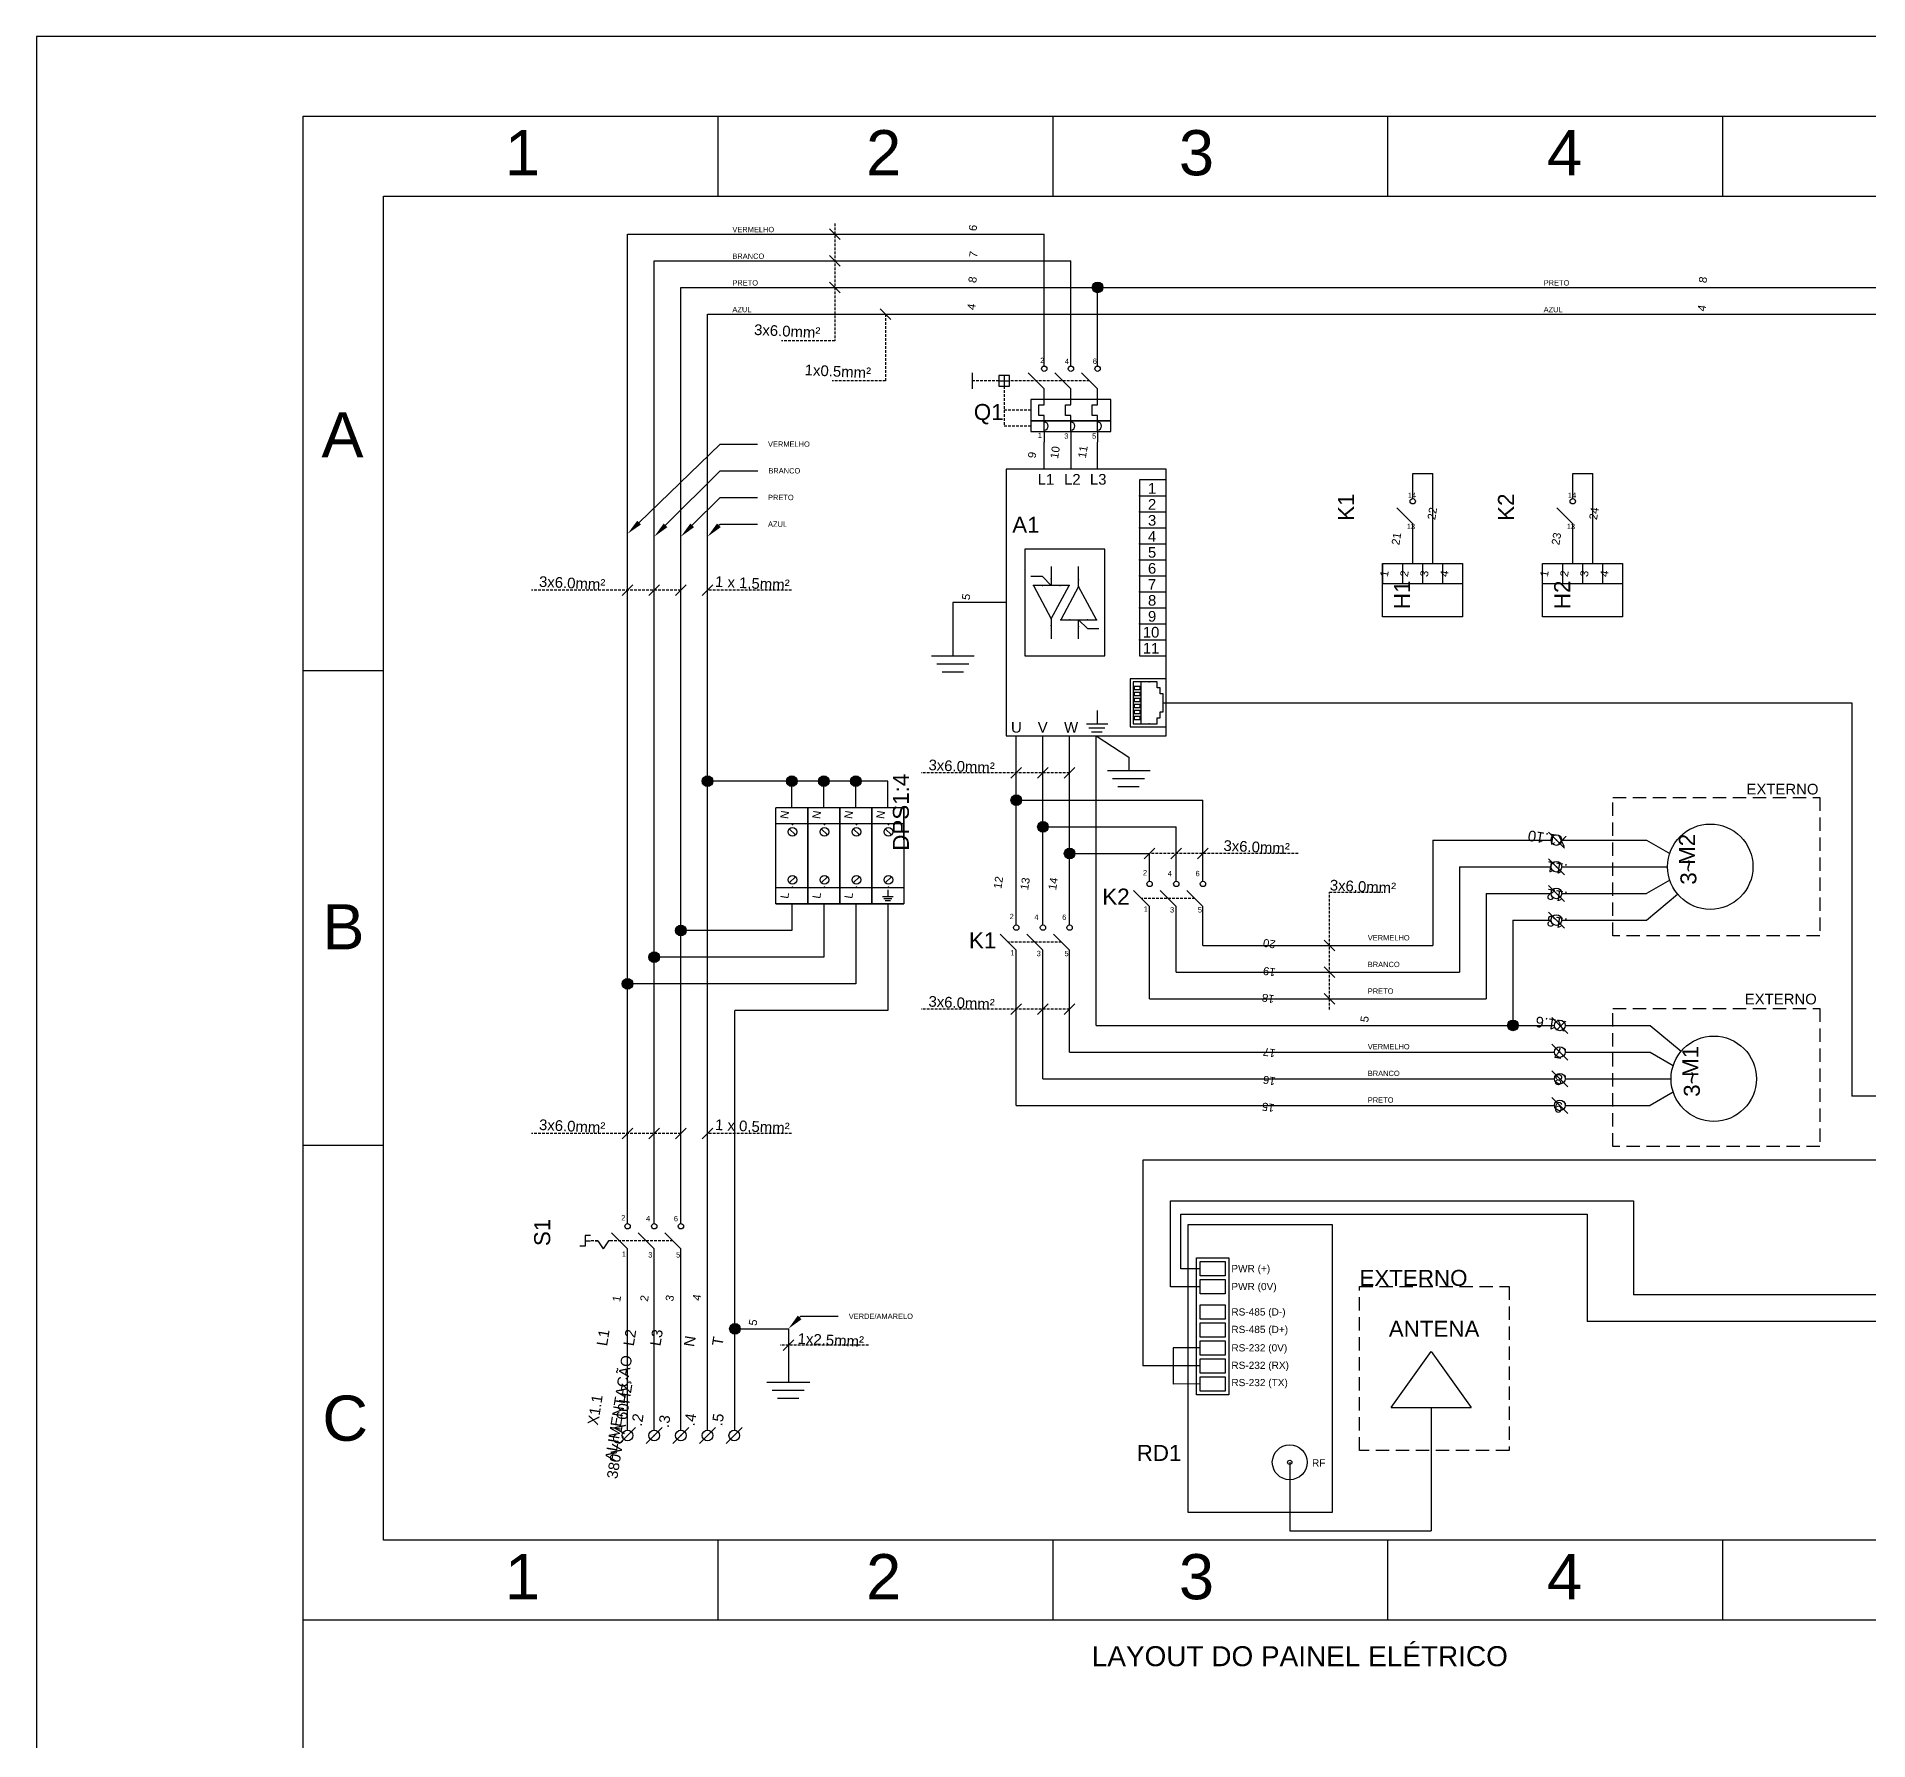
# Model space of a CAD drawing. Header units: millimetres. Extents: x 100 to 940, y 51 to 694.
# Drawn here: x 100 to 443.4, y 374.5 to 693.9 of the extents above; entities that cross this region are included whole.
import ezdxf
from ezdxf import colors
from ezdxf.entities.mleader import LeaderData, LeaderLine
from ezdxf.enums import TextEntityAlignment as Align
from ezdxf.math import Vec2, Vec3

# ---------------------------------------------------------------- set-up
doc = ezdxf.new("R2010")
doc.units = ezdxf.units.MM
doc.linetypes.add('DASHED', pattern=[0.75, 0.5, -0.25])
doc.styles.add('Annotative', font='arial.ttf')
doc.styles.add('Notes', font='arial.ttf', dxfattribs={"height": 3})

msp = doc.modelspace()

# ---------------------------------------------------------------- hatches: boundary and pattern name
for points in [[(299.91, 646.92, 1), (297.91, 646.92, 1)], [(226.79, 554.34, 1), (224.79, 554.34, 1)], [(242.59, 554.34, 1), (240.59, 554.34, 1)], [(248.59, 554.34, 1), (246.59, 554.34, 1)], [(254.59, 554.34, 1), (252.59, 554.34, 1)], [(284.67, 550.78, 1), (282.67, 550.78, 1)], [(289.67, 545.78, 1), (287.67, 545.78, 1)], [(294.67, 540.78, 1), (292.67, 540.78, 1)], [(221.79, 526.34, 1), (219.79, 526.34, 1)], [(216.79, 521.34, 1), (214.79, 521.34, 1)], [(211.79, 516.34, 1), (209.79, 516.34, 1)], [(377.79, 508.54, 1), (375.79, 508.54, 1)], [(231.93, 451.65, 1), (229.93, 451.65, 1)]]:
    msp.add_hatch(color=256).paths.add_polyline_path(points)

# ---------------------------------------------------------------- linework, layer by layer
for p, q in [((227.78, 664), (227.78, 679)), ((290.56, 664), (290.56, 679)), ((353.33, 664), (353.33, 679)), ((416.11, 664), (416.11, 679)), ((210.79, 601.2), (210.79, 656.92)), ((210.79, 656.92), (288.91, 656.92)), ((248.62, 657.92), (250.62, 655.92)), ((288.91, 634.17), (288.91, 656.92)), ((248.62, 652.92), (250.62, 650.92)), ((215.79, 601.2), (215.79, 651.92)), ((215.79, 651.92), (293.91, 651.92)), ((293.91, 634.17), (293.91, 651.92)), ((220.79, 601.2), (220.79, 646.92)), ((220.79, 646.92), (436.52, 646.92)), ((248.62, 647.92), (250.62, 645.92)), ((298.91, 634.17), (298.91, 646.92)), ((436.52, 646.92), (539.51, 646.92)), ((258.12, 642.92), (260.12, 640.92)), ((225.79, 432.64), (225.79, 641.92)), ((225.79, 641.92), (436.52, 641.92)), ((436.52, 641.92), (544.51, 641.92)), ((288.91, 632.17), (288.91, 634.17)), ((293.91, 632.17), (293.91, 634.17)), ((298.91, 632.17), (298.91, 634.17)), ((275.41, 630.92), (275.41, 627.92)), ((280.41, 629.42), (282.41, 629.42)), ((281.41, 630.42), (281.41, 628.42)), ((288.91, 627.92), (285.91, 630.92)), ((293.91, 627.92), (290.91, 630.92)), ((298.91, 627.92), (295.91, 630.92)), ((288.91, 625.92), (288.91, 627.92)), ((288.91, 624.91), (288.91, 625.92)), ((293.91, 625.92), (293.91, 627.92)), ((293.91, 624.92), (293.91, 625.92)), ((298.91, 625.92), (298.91, 627.92)), ((298.91, 624.92), (298.91, 625.92)), ((287.91, 622.92), (287.91, 624.92)), ((287.91, 624.92), (288.91, 624.91)), ((288.91, 622.92), (287.91, 622.92)), ((288.91, 621.92), (288.91, 622.92)), ((288.91, 619.92), (288.91, 621.92)), ((292.91, 622.92), (292.91, 624.92)), ((292.91, 624.92), (293.91, 624.92)), ((293.91, 622.92), (292.91, 622.92)), ((293.91, 621.92), (293.91, 622.92)), ((293.91, 619.92), (293.91, 621.92)), ((297.91, 622.92), (297.91, 624.92)), ((297.91, 624.92), (298.91, 624.92)), ((298.91, 622.92), (297.91, 622.92)), ((298.91, 621.92), (298.91, 622.92)), ((298.91, 619.92), (298.91, 621.92)), ((288.91, 619.92), (288.91, 617.92)), ((293.91, 619.92), (293.91, 617.92)), ((298.91, 619.92), (298.91, 617.92)), ((288.91, 612.92), (288.91, 617.92)), ((293.91, 617.92), (293.91, 612.92)), ((298.91, 612.92), (298.91, 617.92)), ((358, 612.01), (361.75, 612.01)), ((358, 607.32), (358, 612.01)), ((361.75, 595.17), (361.75, 612.01)), ((388, 607.32), (388, 612.01)), ((388, 612.01), (391.75, 612.01)), ((391.75, 595.17), (391.75, 612.01)), ((311.79, 610.82), (306.79, 610.82)), ((306.79, 610.82), (306.79, 577.82)), ((306.79, 607.82), (311.79, 607.82)), ((306.79, 604.82), (311.79, 604.82)), ((358, 602.57), (355, 605.57)), ((388, 602.57), (385, 605.57)), ((210.79, 471.38), (210.79, 601.2)), ((215.79, 471.38), (215.79, 601.2)), ((220.79, 471.38), (220.79, 601.2)), ((306.79, 601.82), (311.79, 601.82)), ((358, 595.17), (358, 602.57)), ((388, 595.17), (388, 602.57)), ((306.79, 598.82), (311.79, 598.82)), ((290.23, 594.61), (290.23, 591.02)), ((295.36, 590.86), (295.36, 594.61)), ((306.79, 595.82), (311.79, 595.82)), ((352.31, 595.17), (352.31, 591.42)), ((356.06, 595.17), (356.06, 591.42)), ((359.81, 595.17), (359.81, 591.42)), ((363.56, 595.17), (363.56, 591.42)), ((367.31, 595.17), (367.31, 591.42)), ((386.06, 595.17), (386.06, 591.42)), ((389.81, 595.17), (389.81, 591.42)), ((393.56, 595.17), (393.56, 591.42)), ((211.79, 591.14), (209.79, 589.14)), ((216.79, 591.14), (214.79, 589.14)), ((221.79, 591.14), (219.79, 589.14)), ((226.79, 591.14), (224.79, 589.14)), ((288.57, 592.69), (286.42, 592.69)), ((293.56, 591.02), (286.9, 591.02)), ((286.9, 591.02), (290.23, 584.77)), ((290.23, 591.02), (288.57, 592.69)), ((290.23, 584.77), (293.56, 591.02)), ((295.36, 590.86), (292.02, 584.61)), ((298.69, 584.61), (295.36, 590.86)), ((306.79, 592.82), (311.79, 592.82)), ((352.31, 591.42), (367.31, 591.42)), ((382.31, 591.42), (397.31, 591.42)), ((281.79, 587.82), (271.79, 587.82)), ((271.79, 587.82), (271.79, 577.82)), ((306.79, 589.82), (311.79, 589.82)), ((290.23, 584.77), (290.23, 581.02)), ((292.02, 584.61), (298.69, 584.61)), ((295.36, 581.02), (295.36, 584.61)), ((295.36, 584.61), (297.02, 582.94)), ((306.79, 586.82), (311.79, 586.82)), ((306.79, 583.82), (311.79, 583.82)), ((297.02, 582.94), (299.16, 582.94)), ((306.79, 580.82), (311.79, 580.82)), ((267.79, 577.82), (275.79, 577.82)), ((306.79, 577.82), (311.79, 577.82)), ((165, 575), (150, 575)), ((268.74, 576.32), (274.74, 576.32)), ((269.75, 574.82), (273.75, 574.82)), ((310.1, 572.94), (305.6, 572.94)), ((305.6, 572.94), (305.6, 565.07)), ((307.1, 565.07), (307.1, 572.94)), ((310.1, 571.82), (310.1, 572.94)), ((310.67, 571.82), (310.1, 571.82)), ((310.67, 570.69), (310.67, 571.82)), ((311.23, 570.69), (310.67, 570.69)), ((311.23, 567.32), (311.23, 570.69)), ((298.81, 567.56), (298.81, 565.06)), ((310.67, 566.19), (310.67, 567.32)), ((310.67, 567.32), (311.23, 567.32)), ((296.81, 565.06), (300.81, 565.06)), ((297.28, 564.32), (300.28, 564.32)), ((297.79, 563.57), (299.79, 563.57)), ((305.6, 565.07), (310.1, 565.07)), ((310.1, 565.07), (310.1, 566.19)), ((310.1, 566.19), (310.67, 566.19)), ((283.67, 527.37), (283.67, 562.82)), ((288.67, 527.37), (288.67, 562.82)), ((293.67, 527.37), (293.67, 562.82)), ((298.67, 508.54), (298.67, 562.82)), ((298.67, 562.82), (304.74, 558.82)), ((284.67, 556.9), (282.67, 554.9)), ((289.67, 556.9), (287.67, 554.9)), ((294.67, 556.9), (292.67, 554.9)), ((304.74, 558.82), (304.74, 556.32)), ((259.59, 554.34), (225.79, 554.34)), ((241.59, 549.34), (241.59, 554.34)), ((247.59, 549.34), (247.59, 554.34)), ((253.59, 549.34), (253.59, 554.34)), ((259.59, 549.34), (259.59, 554.34)), ((300.74, 556.32), (308.74, 556.32)), ((301.69, 554.82), (307.69, 554.82)), ((302.7, 553.32), (306.7, 553.32)), ((283.67, 550.78), (318.67, 550.78)), ((318.67, 535.57), (318.67, 550.78)), ((238.59, 531.34), (238.59, 549.34)), ((244.59, 549.34), (238.59, 549.34)), ((244.59, 546.34), (238.59, 546.34)), ((244.59, 549.34), (244.59, 531.34)), ((244.59, 543.34), (244.59, 549.34)), ((244.59, 531.34), (244.59, 549.34)), ((250.59, 549.34), (244.59, 549.34)), ((250.59, 546.34), (244.59, 546.34)), ((250.59, 549.34), (250.59, 531.34)), ((250.59, 543.34), (250.59, 549.34)), ((250.59, 531.34), (250.59, 549.34)), ((256.59, 549.34), (250.59, 549.34)), ((256.59, 546.34), (250.59, 546.34)), ((256.59, 549.34), (256.59, 531.34)), ((256.59, 543.34), (256.59, 549.34)), ((256.59, 531.34), (256.59, 549.34)), ((262.59, 549.34), (256.59, 549.34)), ((262.59, 546.34), (256.59, 546.34)), ((262.59, 549.34), (262.59, 531.34)), ((262.59, 543.34), (262.59, 549.34)), ((242.27, 544.27), (241.11, 545.42)), ((248.27, 544.27), (247.11, 545.42)), ((254.27, 544.27), (253.11, 545.42)), ((260.27, 544.27), (259.11, 545.42)), ((288.67, 545.78), (313.67, 545.78)), ((313.67, 535.57), (313.67, 545.78)), ((361.79, 543.3), (383.92, 543.3)), ((361.79, 543.3), (361.79, 523.54)), ((386.42, 541.8), (383.42, 544.8)), ((385.92, 543.3), (401.85, 543.3)), ((401.85, 543.3), (406.18, 540.8)), ((293.67, 540.78), (308.67, 540.78)), ((309.67, 541.78), (307.67, 539.78)), ((308.67, 535.57), (308.67, 540.78)), ((314.67, 541.78), (312.67, 539.78)), ((319.67, 541.78), (317.67, 539.78)), ((386.42, 536.8), (383.42, 539.8)), ((242.27, 536.42), (241.11, 535.27)), ((248.27, 536.42), (247.11, 535.27)), ((254.27, 536.42), (253.11, 535.27)), ((260.27, 536.42), (259.11, 535.27)), ((366.79, 538.3), (383.92, 538.3)), ((366.79, 538.3), (366.79, 518.54)), ((385.92, 538.3), (405.78, 538.3)), ((406.18, 535.8), (401.85, 533.3)), ((244.59, 534.34), (238.59, 534.34)), ((250.59, 534.34), (244.59, 534.34)), ((256.59, 534.34), (250.59, 534.34)), ((262.59, 534.34), (256.59, 534.34)), ((258.59, 532.72), (260.59, 532.72)), ((258.83, 532.34), (260.33, 532.34)), ((259.59, 533.97), (259.59, 532.72)), ((308.67, 530.82), (305.67, 533.82)), ((313.67, 530.82), (310.67, 533.82)), ((318.67, 530.82), (315.67, 533.82)), ((371.79, 533.3), (383.92, 533.3)), ((371.79, 533.3), (371.79, 513.54)), ((386.42, 531.8), (383.42, 534.8)), ((385.92, 533.3), (401.85, 533.3)), ((401.85, 528.3), (407.65, 533.17)), ((238.59, 531.34), (244.59, 531.34)), ((244.59, 531.34), (238.59, 531.34)), ((241.59, 531.34), (241.59, 526.34)), ((244.59, 531.34), (250.59, 531.34)), ((250.59, 531.34), (244.59, 531.34)), ((247.59, 531.34), (247.59, 521.34)), ((250.59, 531.34), (256.59, 531.34)), ((256.59, 531.34), (250.59, 531.34)), ((253.59, 531.34), (253.59, 516.34)), ((256.59, 531.34), (262.59, 531.34)), ((262.59, 531.34), (256.59, 531.34)), ((259.08, 531.97), (260.08, 531.97)), ((259.59, 531.34), (259.59, 511.34)), ((308.67, 513.54), (308.67, 530.82)), ((313.67, 518.54), (313.67, 530.82)), ((318.67, 523.54), (318.67, 530.82)), ((386.42, 526.8), (383.42, 529.8)), ((241.59, 526.34), (220.79, 526.34)), ((283.67, 522.62), (280.67, 525.62)), ((288.67, 522.62), (285.67, 525.62)), ((293.67, 522.62), (290.67, 525.62)), ((376.79, 528.3), (376.79, 508.54)), ((376.79, 528.3), (383.92, 528.3)), ((385.92, 528.3), (401.85, 528.3)), ((283.67, 493.54), (283.67, 522.62)), ((288.67, 498.54), (288.67, 522.62)), ((293.67, 503.54), (293.67, 522.62)), ((318.67, 523.54), (361.79, 523.54)), ((343.41, 522.54), (341.41, 524.54)), ((247.59, 521.34), (215.79, 521.34)), ((343.41, 517.54), (341.41, 519.54)), ((253.59, 516.34), (210.79, 516.34)), ((313.67, 518.54), (366.79, 518.54)), ((284.67, 512.56), (282.67, 510.56)), ((289.67, 512.56), (287.67, 510.56)), ((294.67, 512.56), (292.67, 510.56)), ((308.67, 513.54), (371.79, 513.54)), ((343.41, 512.54), (341.41, 514.54)), ((259.59, 511.34), (230.93, 511.34)), ((230.93, 451.65), (230.93, 511.34)), ((298.67, 508.54), (384.57, 508.54)), ((387.07, 507.04), (384.07, 510.04)), ((386.57, 508.54), (402.5, 508.54)), ((402.5, 508.54), (408.3, 503.68)), ((387.07, 502.04), (384.07, 505.04)), ((293.67, 503.54), (384.57, 503.54)), ((386.57, 503.54), (402.5, 503.54)), ((402.5, 503.54), (406.83, 501.04)), ((288.67, 498.54), (384.57, 498.54)), ((387.07, 497.04), (384.07, 500.04)), ((386.57, 498.54), (406.43, 498.54)), ((387.07, 492.04), (384.07, 495.04)), ((406.83, 496.04), (402.5, 493.54)), ((283.67, 493.54), (384.57, 493.54)), ((386.57, 493.54), (402.5, 493.54)), ((211.79, 489.3), (209.79, 487.3)), ((216.79, 489.3), (214.79, 487.3)), ((221.79, 489.3), (219.79, 487.3)), ((226.79, 489.3), (224.79, 487.3)), ((165, 486), (150, 486)), ((210.79, 471.38), (210.79, 474.62)), ((215.79, 471.38), (215.79, 474.87)), ((220.79, 471.38), (220.79, 474.87)), ((202.81, 467.13), (201.81, 467.13)), ((203.81, 469.13), (202.81, 469.13)), ((202.81, 469.13), (202.81, 467.13)), ((202.81, 468.13), (203.81, 468.13)), ((204.71, 468.13), (205.21, 468.13)), ((205.21, 468.13), (206.21, 466.63)), ((207.21, 468.13), (206.21, 466.63)), ((207.71, 468.13), (207.21, 468.13)), ((210.79, 466.63), (207.79, 469.63)), ((215.79, 466.63), (212.79, 469.63)), ((220.79, 466.63), (217.79, 469.63)), ((210.79, 432.64), (210.79, 466.63)), ((210.79, 464.63), (210.79, 466.63)), ((215.79, 432.64), (215.79, 466.63)), ((215.79, 464.63), (215.79, 466.63)), ((220.79, 432.64), (220.79, 466.63)), ((220.79, 464.63), (220.79, 466.63)), ((601.41, 458.01), (399.38, 458.01)), ((230.93, 432.65), (230.93, 451.65)), ((230.93, 451.65), (240.93, 451.65)), ((240.93, 451.65), (240.93, 441.65)), ((551.36, 453.01), (390.72, 453.01)), ((241.93, 449.6), (239.93, 447.6)), ((313.11, 448.07), (313.11, 441.3)), ((318.11, 448.07), (313.11, 448.07)), ((353.95, 436.89), (361.45, 447.39)), ((361.45, 447.39), (368.95, 436.89)), ((313.11, 444.7), (307.4, 444.7)), ((318.11, 444.7), (313.11, 444.7)), ((236.93, 441.65), (244.93, 441.65)), ((237.88, 440.15), (243.88, 440.15)), ((318.11, 441.32), (313.11, 441.3)), ((238.89, 438.65), (242.89, 438.65)), ((353.95, 436.89), (368.95, 436.89)), ((209.29, 430.14), (212.29, 433.14)), ((214.29, 430.14), (217.29, 433.14)), ((219.29, 430.14), (222.29, 433.14)), ((224.29, 430.14), (227.29, 433.14)), ((229.29, 430.14), (232.29, 433.14)), ((730, 412), (165, 412)), ((227.78, 397), (227.78, 412)), ((290.56, 397), (290.56, 412)), ((353.33, 397), (353.33, 412)), ((416.11, 397), (416.11, 412)), ((165, 397), (150, 397))]:
    msp.add_line(p, q)
at = {"linetype": 'DASHED'}
for p, q in [((249.62, 658.92), (249.62, 636.92)), ((259.12, 641.92), (259.12, 629.38)), ((249.62, 636.92), (239.62, 636.92)), ((259.12, 629.38), (249.12, 629.38)), ((280.41, 629.42), (275.41, 629.42)), ((297.41, 629.42), (282.41, 629.42)), ((281.41, 628.42), (281.41, 620.92)), ((286.41, 623.92), (281.41, 623.92)), ((286.41, 620.92), (281.41, 620.92)), ((220.79, 590.14), (192.78, 590.14)), ((241.51, 590.14), (225.79, 590.14)), ((293.67, 555.9), (265.82, 555.9)), ((336.51, 540.78), (308.67, 540.78)), ((317.17, 532.32), (307.17, 532.32)), ((342.41, 511.54), (342.41, 533.54)), ((342.41, 533.54), (352.41, 533.54)), ((292.17, 524.12), (282.17, 524.12)), ((293.67, 511.56), (265.82, 511.56)), ((220.79, 488.3), (192.78, 488.3)), ((241.51, 488.3), (225.79, 488.3)), ((205.21, 468.13), (203.81, 468.13)), ((219.29, 468.13), (207.21, 468.13)), ((255.93, 448.6), (239.42, 448.6))]:
    msp.add_line(p, q, dxfattribs=at)
at = {"lineweight": 30}
for p, q in [((311.23, 569), (440.32, 569)), ((440.32, 569), (440.32, 495.26)), ((478.61, 495.26), (440.32, 495.26)), ((478.61, 483.26), (307.4, 483.26)), ((307.4, 483.26), (307.4, 444.7)), ((312.61, 459.55), (312.61, 475.63)), ((312.61, 475.63), (399.38, 475.63)), ((399.38, 475.63), (399.38, 458.01)), ((314.54, 462.92), (314.54, 473.17)), ((314.54, 473.17), (390.72, 473.17)), ((390.72, 473.17), (390.72, 453.01)), ((318.11, 462.92), (314.54, 462.92)), ((318.11, 459.55), (312.61, 459.55)), ((361.45, 436.89), (361.45, 413.8)), ((334.93, 426.62), (334.93, 413.8)), ((334.93, 413.8), (361.45, 413.8))]:
    msp.add_line(p, q, dxfattribs=at)
for points in [[(100, 100), (940, 100), (940, 693.94), (100, 693.94)], [(150, 679), (925, 679), (925, 115), (150, 115)], [(280.41, 628.42), (282.41, 628.42), (282.41, 630.42), (280.41, 630.42)], [(286.41, 621.92), (301.41, 621.92), (301.41, 625.92), (286.41, 625.92)], [(286.41, 619.92), (301.41, 619.92), (301.41, 621.92), (286.41, 621.92)], [(281.79, 562.82), (311.79, 562.82), (311.79, 612.82), (281.79, 612.82)], [(285.29, 577.82), (300.29, 577.82), (300.29, 597.82), (285.29, 597.82)], [(352.31, 595.17), (367.31, 595.17), (367.31, 585.17), (352.31, 585.17)], [(382.31, 595.17), (397.31, 595.17), (397.31, 585.17), (382.31, 585.17)], [(311.79, 564.5), (311.79, 573.5), (305.04, 573.5), (305.04, 564.5)], [(306.89, 571.53), (306.89, 572.1), (305.77, 572.1), (305.77, 571.53)], [(306.89, 570.41), (306.89, 570.97), (305.77, 570.97), (305.77, 570.41)], [(306.89, 570.41), (306.89, 570.97), (305.77, 570.97), (305.77, 570.41)], [(306.89, 569.28), (306.89, 569.85), (305.77, 569.85), (305.77, 569.28)], [(306.89, 569.28), (306.89, 569.85), (305.77, 569.85), (305.77, 569.28)], [(306.89, 569.28), (306.89, 569.85), (305.77, 569.85), (305.77, 569.28)], [(306.89, 568.16), (306.89, 568.72), (305.77, 568.72), (305.77, 568.16)], [(306.89, 568.16), (306.89, 568.72), (305.77, 568.72), (305.77, 568.16)], [(306.89, 568.16), (306.89, 568.72), (305.77, 568.72), (305.77, 568.16)], [(306.89, 568.16), (306.89, 568.72), (305.77, 568.72), (305.77, 568.16)], [(306.89, 567.03), (306.89, 567.6), (305.77, 567.6), (305.77, 567.03)], [(306.89, 567.03), (306.89, 567.6), (305.77, 567.6), (305.77, 567.03)], [(306.89, 567.03), (306.89, 567.6), (305.77, 567.6), (305.77, 567.03)], [(306.89, 565.91), (306.89, 566.47), (305.77, 566.47), (305.77, 565.91)], [(306.89, 565.91), (306.89, 566.47), (305.77, 566.47), (305.77, 565.91)], [(315.89, 471.22), (342.89, 471.22), (342.89, 417.22), (315.89, 417.22)], [(317.44, 439.3), (317.44, 464.95), (323.51, 464.95), (323.51, 439.3)], [(318.11, 461.57), (318.11, 464.27), (322.84, 464.27), (322.84, 461.57)], [(318.11, 458.2), (318.11, 460.9), (322.84, 460.9), (322.84, 458.2)], [(318.11, 453.47), (318.11, 456.17), (322.84, 456.17), (322.84, 453.47)], [(318.11, 450.1), (318.11, 452.8), (322.84, 452.8), (322.84, 450.1)], [(318.11, 446.72), (318.11, 449.42), (322.84, 449.42), (322.84, 446.72)], [(318.11, 443.35), (318.11, 446.05), (322.84, 446.05), (322.84, 443.35)], [(318.11, 439.97), (318.11, 442.67), (322.84, 442.67), (322.84, 439.97)]]:
    msp.add_lwpolyline(points, close=True)
for points in [[(165, 412), (165, 664), (730, 664), (730, 412)], [(730, 397), (165, 397)]]:
    msp.add_lwpolyline(points)
at = {"linetype": 'DASHED', "ltscale": 5}
for points in [[(395.52, 551.25), (434.31, 551.25), (434.31, 525.36), (395.52, 525.36)], [(395.52, 511.73), (434.31, 511.73), (434.31, 485.84), (395.52, 485.84)], [(348, 459.59), (376.07, 459.59), (376.07, 428.86), (348, 428.86)]]:
    msp.add_lwpolyline(points, close=True, dxfattribs=at)
for centre, radius in [((298.91, 646.92), 1), ((288.91, 631.67), 0.5), ((293.91, 631.67), 0.5), ((298.91, 631.67), 0.5), ((358, 606.82), 0.5), ((388, 606.82), 0.5), ((225.79, 554.34), 1), ((241.59, 554.34), 1), ((247.59, 554.34), 1), ((253.59, 554.34), 1), ((283.67, 550.78), 1), ((288.67, 545.78), 1), ((413.78, 538.3), 8), ((241.69, 544.84), 0.817), ((247.69, 544.84), 0.817), ((253.69, 544.84), 0.817), ((259.69, 544.84), 0.817), ((384.92, 543.3), 1), ((293.67, 540.78), 1), ((384.92, 538.3), 1), ((241.69, 535.84), 0.817), ((247.69, 535.84), 0.817), ((253.69, 535.84), 0.817), ((259.69, 535.84), 0.817), ((308.67, 535.07), 0.5), ((313.67, 535.07), 0.5), ((318.67, 535.07), 0.5), ((384.92, 533.3), 1), ((384.92, 528.3), 1), ((220.79, 526.34), 1), ((283.67, 526.87), 0.5), ((288.67, 526.87), 0.5), ((293.67, 526.87), 0.5), ((215.79, 521.34), 1), ((210.79, 516.34), 1), ((376.79, 508.54), 1), ((385.57, 508.54), 1), ((414.43, 498.54), 8), ((385.57, 503.54), 1), ((385.57, 498.54), 1), ((385.57, 493.54), 1), ((210.79, 470.88), 0.5), ((215.79, 470.88), 0.5), ((220.79, 470.88), 0.5), ((230.93, 451.65), 1), ((210.79, 431.64), 1), ((215.79, 431.64), 1), ((220.79, 431.64), 1), ((225.79, 431.64), 1), ((230.79, 431.64), 1), ((334.93, 426.62), 3.26), ((334.93, 426.62), 0.398)]:
    msp.add_circle(centre, radius)
for centre in [(288.91, 620.92), (293.91, 620.92), (298.91, 620.92)]:
    msp.add_arc(centre, 0.75, 270, 90)
for p in [(306.79, 607.82), (306.79, 604.82), (306.79, 601.82), (306.79, 598.82), (306.79, 595.82), (286.9, 591.02), (288.56, 591.02), (288.56, 591.02), (290.23, 592.27), (291.9, 591.02), (291.9, 591.02), (293.56, 591.02), (295.36, 592.11), (295.36, 590.86), (306.79, 592.82), (306.79, 589.82), (290.23, 584.77), (292.02, 584.61), (293.69, 584.61), (293.69, 584.61), (297.02, 584.61), (297.02, 584.61), (298.69, 584.61), (306.79, 586.82), (306.79, 583.82), (290.23, 583.52), (295.36, 583.36), (306.79, 580.82), (307.1, 572.94), (308.6, 572.94), (307.1, 565.07), (308.6, 565.07), (241.69, 546.24), (247.69, 546.24), (253.69, 546.24), (259.69, 546.24), (384.92, 543.3), (384.92, 538.3), (241.69, 534.44), (247.69, 534.44), (253.69, 534.44), (259.69, 534.44), (385.57, 508.54), (385.57, 503.54), (385.57, 498.54), (215.79, 431.64), (220.79, 431.64)]:
    msp.add_point(p)

# ---------------------------------------------------------------- texts
for s, height, style, p in [('2', 8.48, 'Notes', (255.51, 667.93)), ('3', 8.48, 'Notes', (314.16, 667.93)), ('1', 8.48, 'Notes', (187.8, 667.93)), ('4', 8.48, 'Notes', (383.17, 667.93)), ('VERMELHO', 1, 'Annotative', (230.44, 657.27)), ('BRANCO', 1, 'Annotative', (230.44, 652.27)), ('PRETO', 1, 'Annotative', (230.44, 647.27)), ('PRETO', 1, 'Annotative', (382.54, 647.27)), ('AZUL', 1, 'Annotative', (230.44, 642.27)), ('AZUL', 1, 'Annotative', (382.54, 642.27)), ('2', 1, 'Notes', (288.15, 632.73)), ('4', 1, 'Notes', (292.78, 632.58)), ('6', 1, 'Notes', (298, 632.58)), ('Q1', 3, 'Notes', (275.7, 622.06)), ('A', 8.48, 'Notes', (153.39, 615.03)), ('1', 1, 'Notes', (287.71, 618.67)), ('3', 1, 'Notes', (292.66, 618.54)), ('5', 1, 'Notes', (297.87, 618.54)), ('L1', 2, 'Notes', (287.68, 609.93)), ('L2', 2, 'Notes', (292.62, 609.93)), ('L3', 2, 'Notes', (297.47, 609.93)), ('1', 2, 'Notes', (308.35, 608.24)), ('14', 1, 'Notes', (357.07, 607.41)), ('14', 1, 'Notes', (387.07, 607.41)), ('2', 2, 'Notes', (308.35, 605.24)), ('A1', 3, 'Notes', (282.91, 600.91)), ('4', 2, 'Notes', (308.35, 599.24)), ('3', 2, 'Notes', (308.35, 602.24)), ('13', 1, 'Notes', (356.88, 601.59)), ('13', 1, 'Notes', (386.88, 601.59)), ('5', 2, 'Notes', (308.35, 596.24)), ('6', 2, 'Notes', (308.35, 593.24)), ('7', 2, 'Notes', (308.35, 590.24)), ('8', 2, 'Notes', (308.35, 587.24)), ('9', 2, 'Notes', (308.35, 584.24)), ('10', 2, 'Notes', (307.38, 581.26)), ('11', 2, 'Notes', (307.38, 578.26)), ('U', 2, 'Notes', (282.67, 563.43)), ('V', 2, 'Notes', (287.69, 563.43)), ('W', 2, 'Notes', (292.63, 563.43)), ('EXTERNO', 2, 'Notes', (420.56, 551.84)), ('2', 1, 'Notes', (307.42, 536.66)), ('4', 1, 'Notes', (312.05, 536.52)), ('6', 1, 'Notes', (317.27, 536.52)), ('K2', 3, 'Notes', (299.79, 531.19)), ('B', 8.48, 'Notes', (153.57, 522.79)), ('2', 1, 'Notes', (282.42, 528.46)), ('4', 1, 'Notes', (287.05, 528.32)), ('6', 1, 'Notes', (292.27, 528.32)), ('1', 1, 'Notes', (307.55, 529.84)), ('3', 1, 'Notes', (312.49, 529.71)), ('5', 1, 'Notes', (317.71, 529.71)), ('K1', 3, 'Notes', (274.79, 522.99)), ('VERMELHO', 1, 'Annotative', (349.57, 524.47)), ('1', 1, 'Notes', (282.55, 521.65)), ('3', 1, 'Notes', (287.49, 521.52)), ('5', 1, 'Notes', (292.71, 521.52)), ('BRANCO', 1, 'Annotative', (349.57, 519.47)), ('PRETO', 1, 'Annotative', (349.57, 514.47)), ('EXTERNO', 2, 'Notes', (420.24, 512.48)), ('VERMELHO', 1, 'Annotative', (349.57, 504.05)), ('BRANCO', 1, 'Annotative', (349.57, 499.05)), ('PRETO', 1, 'Annotative', (349.57, 494.05)), ('2', 1, 'Notes', (209.6, 471.97)), ('4', 1, 'Notes', (214.24, 471.82)), ('6', 1, 'Notes', (219.46, 471.82)), ('1', 1, 'Notes', (209.73, 465.15)), ('3', 1, 'Notes', (214.67, 465.02)), ('5', 1, 'Notes', (219.89, 465.02)), ('C', 8.48, 'Notes', (153.57, 430.66)), ('1', 8.48, 'Notes', (187.8, 400.93)), ('2', 8.48, 'Notes', (255.51, 400.93)), ('3', 8.48, 'Notes', (314.16, 400.93)), ('4', 8.48, 'Notes', (383.17, 400.93))]:
    msp.add_text(s, height=height, dxfattribs=dict(style=style)).set_placement(p)
at = {"style": 'Notes'}
for s, height, rotation, p in [('6', 1.5, 80.899, (276.27, 657.97)), ('7', 1.5, 80.899, (276.38, 653)), ('8', 1.5, 80.899, (276.21, 648.25)), ('8', 1.5, 80.899, (413.15, 648.23)), ('4', 1.5, 80.899, (275.99, 643.17)), ('4', 1.5, 80.899, (412.93, 642.93)), ('9', 1.5, 80.899, (287.36, 615.37)), ('10', 1.5, 80.899, (291.67, 615.86)), ('11', 1.5, 80.899, (296.88, 615.97)), ('22', 1.5, 80.899, (362.39, 604.4)), ('24', 1.5, 80.899, (392.71, 604.4)), ('21', 1.5, 80.899, (355.66, 599.67)), ('23', 1.5, 80.899, (385.66, 599.67)), ('1', 1.5, 80.899, (353.41, 593.13)), ('2', 1.5, 80.899, (357.16, 593.13)), ('3', 1.5, 80.899, (360.91, 593.13)), ('4', 1.5, 80.899, (364.66, 593.13)), ('1', 1.5, 80.899, (383.41, 593.13)), ('2', 1.5, 80.899, (387.16, 593.13)), ('3', 1.5, 80.899, (390.91, 593.13)), ('4', 1.5, 80.899, (394.66, 593.13)), ('5', 1.5, 80.899, (275, 588.78)), ('N', 1.5, 80.899, (240.99, 547.93)), ('N', 1.5, 80.899, (246.99, 547.93)), ('N', 1.5, 80.899, (252.99, 547.93)), ('N', 1.5, 80.899, (258.99, 547.93)), ('X1.10', 2, 170.899, (383.37, 544.57)), ('.11', 2, 170.899, (385.21, 539.05)), ('12', 1.5, 80.899, (281.04, 535.21)), ('13', 1.5, 80.899, (286.06, 534.99)), ('14', 1.5, 80.899, (291.31, 534.99)), ('L', 1.5, 80.899, (240.99, 532.8)), ('L', 1.5, 80.899, (246.99, 532.8)), ('L', 1.5, 80.899, (252.99, 532.8)), ('.12', 2, 170.899, (385.21, 533.88)), ('.13', 2, 170.899, (385.21, 528.88)), ('20', 1.5, 170.899, (331.22, 524.61)), ('19', 1.5, 170.899, (331.22, 519.36)), ('18', 1.5, 170.899, (331, 514.34)), ('5', 1.5, 80.899, (349.71, 509.61)), ('X1.6', 2, 170.899, (384.02, 509.8)), ('17', 1.5, 170.899, (331.22, 504.19)), ('.7', 2, 170.899, (385.86, 504.28)), ('16', 1.5, 170.899, (331.22, 498.94)), ('.8', 2, 170.899, (385.86, 499.28)), ('15', 1.5, 170.899, (331, 493.92)), ('.9', 2, 170.899, (385.86, 494.11)), ('1', 1.5, 80.899, (209.49, 457.2)), ('2', 1.5, 80.899, (214.68, 457.25)), ('3', 1.5, 80.899, (219.43, 457.28)), ('4', 1.5, 80.899, (224.52, 457.42)), ('5', 1.5, 80.899, (235.05, 452.72)), ('ALIMENTAÇÃO', 2, 80.899, (210.09, 436.63)), ('380VCA 60HZ', 2, 80.899, (210.27, 432.3)), ('X1.1', 2, 80.899, (205.69, 436.29)), ('.2', 2, 80.899, (213.63, 434.43)), ('.3', 2, 80.899, (218.66, 434.16)), ('.4', 2, 80.899, (223.51, 434.47)), ('.5', 2, 80.899, (228.69, 434.47))]:
    msp.add_text(s, height=height, rotation=rotation, dxfattribs=at).set_placement(p, align=Align.CENTER)
for s, height, rotation, p in [('3x6.0mm²', 2, 357.2768, (234.47, 638.01)), ('1x0.5mm²', 2, 357.2768, (243.97, 630.47)), ('K1', 3, 90, (346.97, 603.15)), ('K2', 3, 90, (376.97, 603.15)), ('3x6.0mm²', 2, 357.2768, (194.15, 590.78)), ('1 x 1,5mm²', 2, 357.2768, (227.16, 590.78)), ('H1', 3, 90, (357.51, 586.6)), ('H2', 3, 90, (387.51, 586.6)), ('3x6.0mm²', 2, 357.2768, (267.17, 556.41)), ('DPS1:4', 3, 90, (263.53, 541.29)), ('3x6.0mm²', 2, 357.2768, (322.48, 541.29)), ('M2', 3, 90, (410.9, 538.65)), ('3~', 3, 90, (411.17, 534.92)), ('3x6.0mm²', 2, 357.2768, (342.41, 533.87)), ('3x6.0mm²', 2, 357.2768, (267.17, 512.07)), ('M1', 3, 90, (411.55, 498.88)), ('3~', 3, 90, (411.82, 495.15)), ('3x6.0mm²', 2, 357.2768, (194.15, 488.94)), ('1 x 0,5mm²', 2, 357.2768, (227.16, 488.94)), ('S1', 3, 90, (196.28, 467.16)), ('L1', 2, 80.899, (206.94, 448.32)), ('L2', 2, 80.899, (211.94, 448.32)), ('L3', 2, 80.899, (216.94, 448.32)), ('N', 2, 80.899, (223.27, 448.17)), ('T', 2, 80.899, (228.57, 448.32)), ('1x2.5mm²', 2, 357.2768, (242.65, 448.83))]:
    msp.add_text(s, height=height, rotation=rotation, dxfattribs=at).set_placement(p)
at = {"attachment_point": 1, "style": 'Notes'}
for s, width, insert, char_height in [('PWR (+)', 45.8909, (323.99, 463.62), 1.35), ('PWR (0V)', 45.8909, (323.99, 460.25), 1.35), ('EXTERNO', 45.8909, (348, 462.7), 3), ('RS-485 (D-)', 45.8909, (323.99, 455.49), 1.35), ('RS-485 (D+)', 45.8909, (323.99, 452.21), 1.35), ('ANTENA', 45.8909, (353.5, 453.15), 3), ('RS-232 (0V)', 45.8909, (323.99, 448.76), 1.35), ('RS-232 (RX)', 45.8909, (323.99, 445.48), 1.35), ('RS-232 (TX)', 45.8909, (323.99, 442.25), 1.35), ('RD1', 45.8909, (306.24, 429.88), 3), ('RF', 45.8909, (339.11, 427.18), 1.35), ('LAYOUT DO PAINEL ELÉTRICO', 141.5358, (297.82, 392.14), 3.75)]:
    msp.add_mtext_dynamic_manual_height_columns(s, width=width, gutter_width=15, heights=[0], dxfattribs=dict(at, insert=insert, char_height=char_height))

# ---------------------------------------------------------------- leaders
ml = msp.add_multileader_mtext('Standard')
ml.set_content('VERMELHO', color=256, style='Notes')
ml.set_leader_properties()
ml.build(insert=Vec2(0, 0))
ml.multileader.update_dxf_attribs({"dogleg_length": 7, "arrow_head_size": 3})
ctx = ml.context
ctx.base_point, ctx.char_height, ctx.arrow_head_size, ctx.plane_origin = Vec3(235.12, 617.52), 1, 3, Vec3(210.79, 600.19)
notes = []
notes.append((ctx, [(0, (1, 1, 0), (228.12, 617.52), (1, 0), 7, [(0, [(210.79, 600.72)], 0, [])])]))
ctx.mtext.insert, ctx.mtext.flow_direction = Vec3(237.12, 618.03), 5
ml = msp.add_multileader_mtext('Standard')
ml.set_content('BRANCO', color=256, style='Notes')
ml.set_leader_properties()
ml.build(insert=Vec2(0, 0))
ml.multileader.update_dxf_attribs({"dogleg_length": 7, "arrow_head_size": 3})
ctx = ml.context
ctx.base_point, ctx.char_height, ctx.arrow_head_size, ctx.plane_origin = Vec3(235.19, 612.52), 1, 3, Vec3(215.79, 600.19)
notes.append((ctx, [(0, (1, 1, 0), (228.12, 612.52), (1, 0), 7.07, [(0, [(215.79, 600.19)], 0, [])])]))
ctx.mtext.insert, ctx.mtext.flow_direction = Vec3(237.19, 613.03), 5
ml = msp.add_multileader_mtext('Standard')
ml.set_content('PRETO', color=256, style='Notes')
ml.set_leader_properties()
ml.build(insert=Vec2(0, 0))
ml.multileader.update_dxf_attribs({"dogleg_length": 7, "arrow_head_size": 3})
ctx = ml.context
ctx.base_point, ctx.char_height, ctx.arrow_head_size, ctx.plane_origin = Vec3(235.12, 607.52), 1, 3, Vec3(220.79, 600.19)
notes.append((ctx, [(0, (1, 1, 0), (228.12, 607.52), (1, 0), 7, [(0, [(220.79, 600.19)], 0, [])])]))
ctx.mtext.insert, ctx.mtext.flow_direction = Vec3(237.12, 608.03), 5
ml = msp.add_multileader_mtext('Standard')
ml.set_content('AZUL', color=256, style='Notes')
ml.set_leader_properties()
ml.build(insert=Vec2(0, 0))
ml.multileader.update_dxf_attribs({"dogleg_length": 7, "arrow_head_size": 3})
ctx = ml.context
ctx.base_point, ctx.char_height, ctx.arrow_head_size, ctx.plane_origin = Vec3(235.12, 602.52), 1, 3, Vec3(225.79, 600.19)
notes.append((ctx, [(0, (1, 1, 0), (228.12, 602.52), (1, 0), 7, [(0, [(225.79, 600.19)], 0, [])])]))
ctx.mtext.insert, ctx.mtext.flow_direction = Vec3(237.12, 603.03), 5
ml = msp.add_multileader_mtext('Standard')
ml.set_content('VERDE/AMARELO', color=256, style='Notes')
ml.set_leader_properties()
ml.build(insert=Vec2(0, 0))
ml.multileader.update_dxf_attribs({"dogleg_length": 7, "arrow_head_size": 3})
ctx = ml.context
ctx.base_point, ctx.char_height, ctx.arrow_head_size, ctx.plane_origin = Vec3(250.26, 453.99), 1, 3, Vec3(240.93, 451.65)
notes.append((ctx, [(0, (1, 1, 0), (243.26, 453.99), (1, 0), 7, [(0, [(240.93, 451.65)], 0, [])])]))
ctx.mtext.insert, ctx.mtext.flow_direction = Vec3(252.26, 454.5), 5
for ctx, leaders in notes:
    for number, flags, end, landing, length, lines in leaders:
        leader = LeaderData()
        leader.index, (leader.has_last_leader_line, leader.has_dogleg_vector, leader.attachment_direction) = number, flags
        leader.last_leader_point, leader.dogleg_vector, leader.dogleg_length = Vec3(end), Vec3(landing), length
        for number, points, colour, breaks in lines:
            line = LeaderLine()
            line.index, line.vertices, line.color, line.breaks = number, Vec3.list(points), colors.encode_raw_color(colour), breaks
            leader.lines.append(line)
        ctx.leaders.append(leader)

doc.saveas('drawing.dxf')
